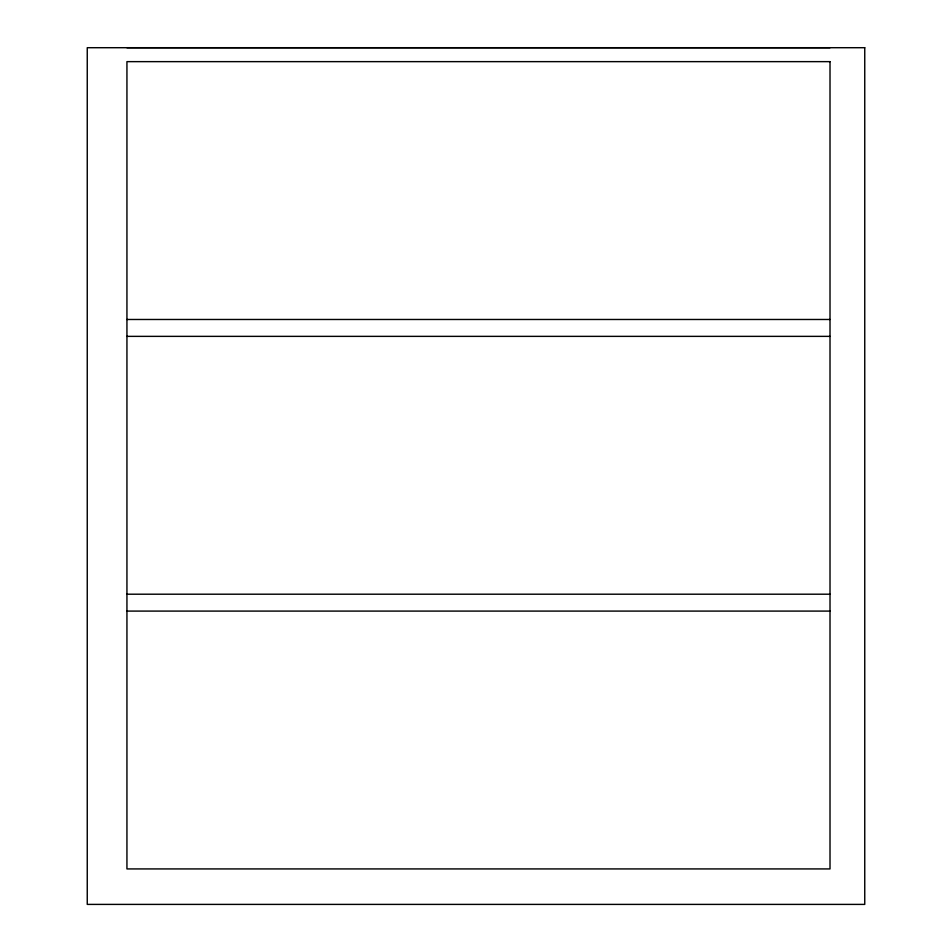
<?xml version="1.0" encoding="UTF-8"?>
<svg xmlns="http://www.w3.org/2000/svg" width="952" height="952" viewBox="0 0 952 952"><rect width="100%" height="100%" fill="white"/><g stroke="black" fill="none" stroke-linecap="round" stroke-linejoin="round"><path stroke-width="1.43" d="M126.937 319.479L830.013 319.479M126.937 336.365L830.013 336.365M126.937 594.203L830.013 594.203M126.937 611.089L830.013 611.089M830.013 47.707L126.937 47.707M864.749 47.707L87.251 47.707L87.251 904.4L864.749 904.4L864.749 47.707M830.013 61.642L126.937 61.642L126.937 868.926L830.013 868.926L830.013 61.642"/></g></svg>
